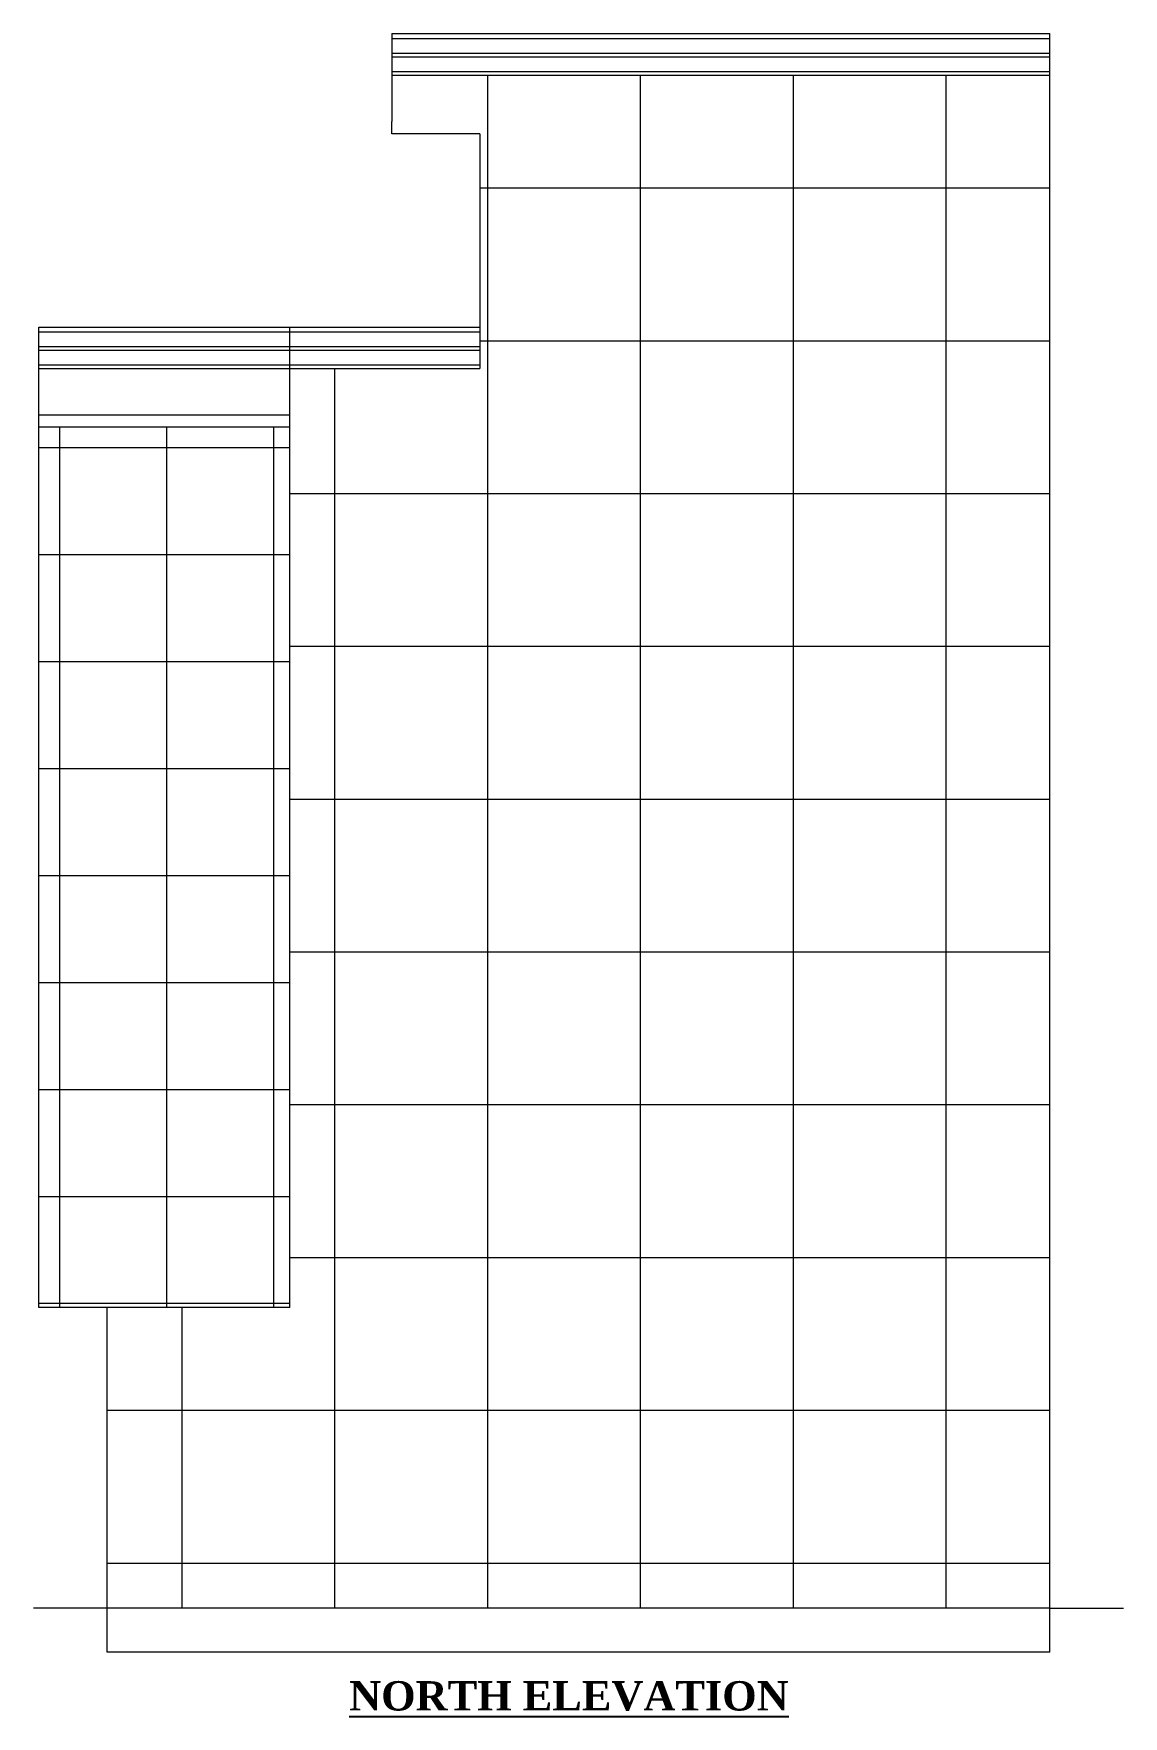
# Model space of a CAD drawing. Header units: inches. Extents: x 4069 to 291496, y -47643 to 12535.
# Drawn here: x 30877 to 31322, y 750 to 1438 of the extents above; entities that cross this region are included whole.
import ezdxf

# ---------------------------------------------------------------- set-up
doc = ezdxf.new("R2010")
doc.units = ezdxf.units.IN
doc.header["$LTSCALE"] = 5
doc.header["$MEASUREMENT"] = 0
doc.layers.add('A-WALL', color=7, linetype='Continuous', lineweight=9)
doc.layers.add('TEXT', color=6, linetype='Continuous')
doc.styles.add('ordinary', font='times.ttf')

msp = doc.modelspace()

# ---------------------------------------------------------------- hatches: boundary and pattern name
at = {"layer": 'A-WALL', "ltscale": 5}
h = msp.add_hatch(dxfattribs=at)
h.set_pattern_fill('ANSI37', color=256, scale=500, angle=45)
h.paths.add_polyline_path([(31292.49135, 1421.12647), (31023.24912, 1421.12647), (31023.24912, 1402.12647), (31023.24912, 1397.12647), (31059.24912, 1397.12647), (31059.24912, 1301.12647), (30981.57493, 1301.12647), (30981.57493, 1157.12647), (30981.57493, 1037.12647), (30981.57493, 917.12647), (30906.79549, 917.12647), (30906.79549, 794.12647), (31292.49135, 794.12647)])
h = msp.add_hatch(dxfattribs=at)
h.set_pattern_fill('ANSI37', color=256, scale=350, angle=45)
h.paths.add_polyline_path([(30981.57493, 1157.12647), (30981.57493, 1277.12647), (30878.91208, 1277.12647), (30878.91208, 1157.12647), (30878.91208, 1037.12647), (30878.91208, 917.12647), (30906.79549, 917.12647), (30981.57493, 917.12647), (30981.57493, 1037.12647)])

# ---------------------------------------------------------------- linework, layer by layer
for p, q in [((31023.24912, 1438.12647), (31292.49135, 1438.12647)), ((31023.24912, 1438.12647), (31023.24912, 1402.12647)), ((31023.24912, 1436.12647), (31292.49135, 1436.12647)), ((31292.49135, 776.12647), (31292.49135, 1438.12647)), ((31292.49135, 1402.12647), (31292.49135, 1438.12647)), ((31023.24912, 1430.12647), (31292.49135, 1430.12647)), ((31023.24912, 1428.62647), (31292.49135, 1428.62647)), ((31023.24912, 1422.62647), (31292.49135, 1422.62647)), ((31023.24912, 1421.12647), (31292.49135, 1421.12647)), ((31023.24912, 1397.12647), (31023.24912, 1402.12647)), ((31059.24912, 1397.12647), (31023.24912, 1397.12647)), ((31059.24912, 1397.12647), (31059.24912, 1301.12647)), ((30878.91208, 1277.12647), (30878.91208, 1318.12647)), ((30878.91208, 1318.12647), (31059.24912, 1318.12647)), ((30878.91208, 1316.12647), (31059.24912, 1316.12647)), ((30981.57493, 1301.12647), (30981.57493, 1318.12647)), ((30878.91208, 1310.12647), (31059.24912, 1310.12647)), ((30878.91208, 1308.62647), (31059.24912, 1308.62647)), ((30878.91208, 1302.62647), (31059.24912, 1302.62647)), ((30878.91208, 1301.12647), (31059.24912, 1301.12647)), ((30981.57493, 1157.12647), (30981.57493, 1301.12647)), ((30878.91208, 1157.12647), (30878.91208, 1282.12647)), ((30981.57493, 1282.12647), (30878.91208, 1282.12647)), ((30981.57493, 1277.12647), (30878.91208, 1277.12647)), ((30878.91208, 1037.12647), (30878.91208, 1162.12647)), ((30981.57493, 1037.12647), (30981.57493, 1157.12647)), ((30878.91208, 917.12647), (30878.91208, 1042.12647)), ((30981.57493, 917.12647), (30981.57493, 1037.12647)), ((30906.79549, 917.12647), (30878.91208, 917.12647)), ((30906.79549, 794.12647), (30906.79549, 917.12647)), ((30981.57493, 917.12647), (30906.79549, 917.12647)), ((30906.79549, 794.12647), (30876.79549, 794.12647)), ((31292.49135, 794.12647), (30906.79549, 794.12647)), ((30906.79549, 776.12647), (30906.79549, 794.12647)), ((31292.49135, 794.12647), (31322.49135, 794.12647)), ((31292.49135, 776.12647), (31292.49135, 794.12647)), ((31292.49135, 776.12647), (30906.79549, 776.12647))]:
    msp.add_line(p, q, dxfattribs=at)

# ---------------------------------------------------------------- texts
at = {"layer": 'TEXT', "insert": (31095.72395, 751.95019, -58.16904), "char_height": 12, "width": 219.8150831, "attachment_point": 8, "rotation": 359.99961192, "style": 'ordinary'}
msp.add_mtext('{\\fTimes New Roman|b1|i0|c0|p18;\\LNORTH ELEVATION}', dxfattribs=at)

doc.saveas('drawing.dxf')
